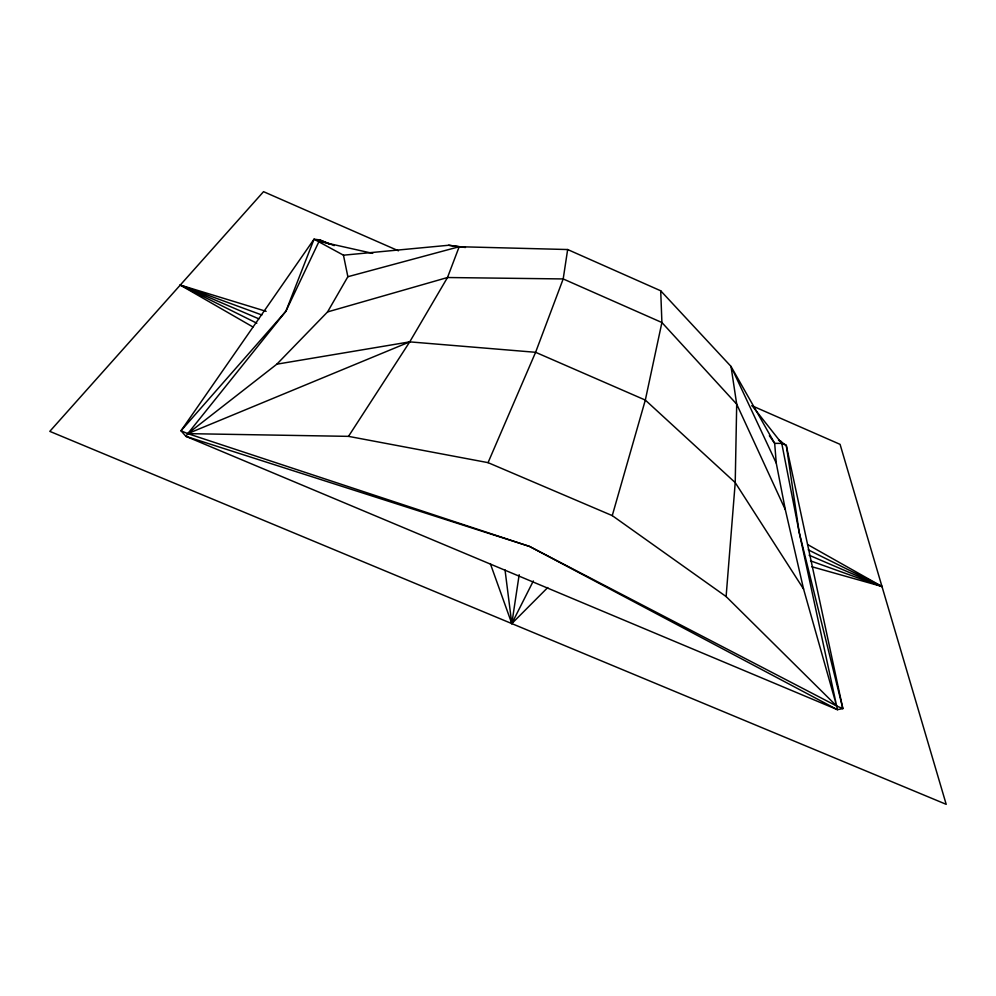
<?xml version="1.0" encoding="UTF-8"?>
<svg xmlns="http://www.w3.org/2000/svg" width="996" height="996" viewBox="0 0 996 996"><rect width="100%" height="100%" fill="white"/><g stroke="black" fill="none" stroke-linecap="round" stroke-linejoin="round"><path stroke-width="1.49" d="M778.548 440.269L781.399 441.514L799.203 532.399L842.853 708.617L836.652 706.015L726.109 596.542L735.222 482.612L736.704 404.177L731.014 366.428L660.709 290.795L567.658 249.535L459.193 246.722L448.673 245.253L343.458 255.188L314.039 239.189L180.998 430.782L185.941 436.36L837.412 709.675L842.853 708.617L786.28 445.361L778.623 440.17M567.658 249.535L563.188 278.942L535.599 352.298L488.052 462.642L348.5 436.36L187.783 433.634L180.998 430.782L285.902 311.238L319.741 239.912L334.208 245.614M547.75 587.528L511.807 623.596L519.177 574.704M726.109 596.542L612.254 515.617L645.321 400.081L661.904 322.517L660.709 290.795M490.331 563.636L511.807 623.596L533.333 580.954M329.726 244.269L319.741 239.912L314.039 239.189L285.902 311.238L187.783 433.634L529.536 546.431L837.412 709.675L836.652 706.015L529.536 546.431L185.941 436.36L187.783 433.634L276.851 364.175L327.56 311.922L347.865 276.714L343.458 255.188M348.5 436.36L409.73 341.865L447.49 277.523L459.193 246.722L347.865 276.714M187.783 433.634L409.73 341.865L535.599 352.298L645.321 400.081L735.222 482.612L803.585 589.084L836.652 706.015L799.203 532.399L786.28 445.361L781.798 443.394L774.676 443.345L769.348 435.725M327.56 311.922L447.49 277.523L563.188 278.942L661.904 322.517L736.704 404.177L785.334 509.703L803.585 589.084M276.851 364.175L409.73 341.865M448.673 245.253L465.456 247.494M372.703 253.37L318.82 241.281L321.708 242.401M811.715 566.699L881.983 586.495L807.607 544.538M252.909 326.949L180.251 285.068L266.131 311.337M810.495 560.835L881.983 586.495L808.242 549.842M256.806 323.202L180.251 285.068L261.873 314.985M488.052 462.642L612.254 515.617M180.251 285.068L258.885 318.845M809.088 555.183L881.983 586.495M398.462 250.805L263.542 191.668L49.8 431.368L946.2 804.332L840.076 444.353L752.055 405.783M752.142 405.77L781.798 443.394M776.245 463.065L731.014 366.428L774.676 443.345L776.245 463.065L785.334 509.703M505.022 569.911L511.807 623.596"/></g></svg>
